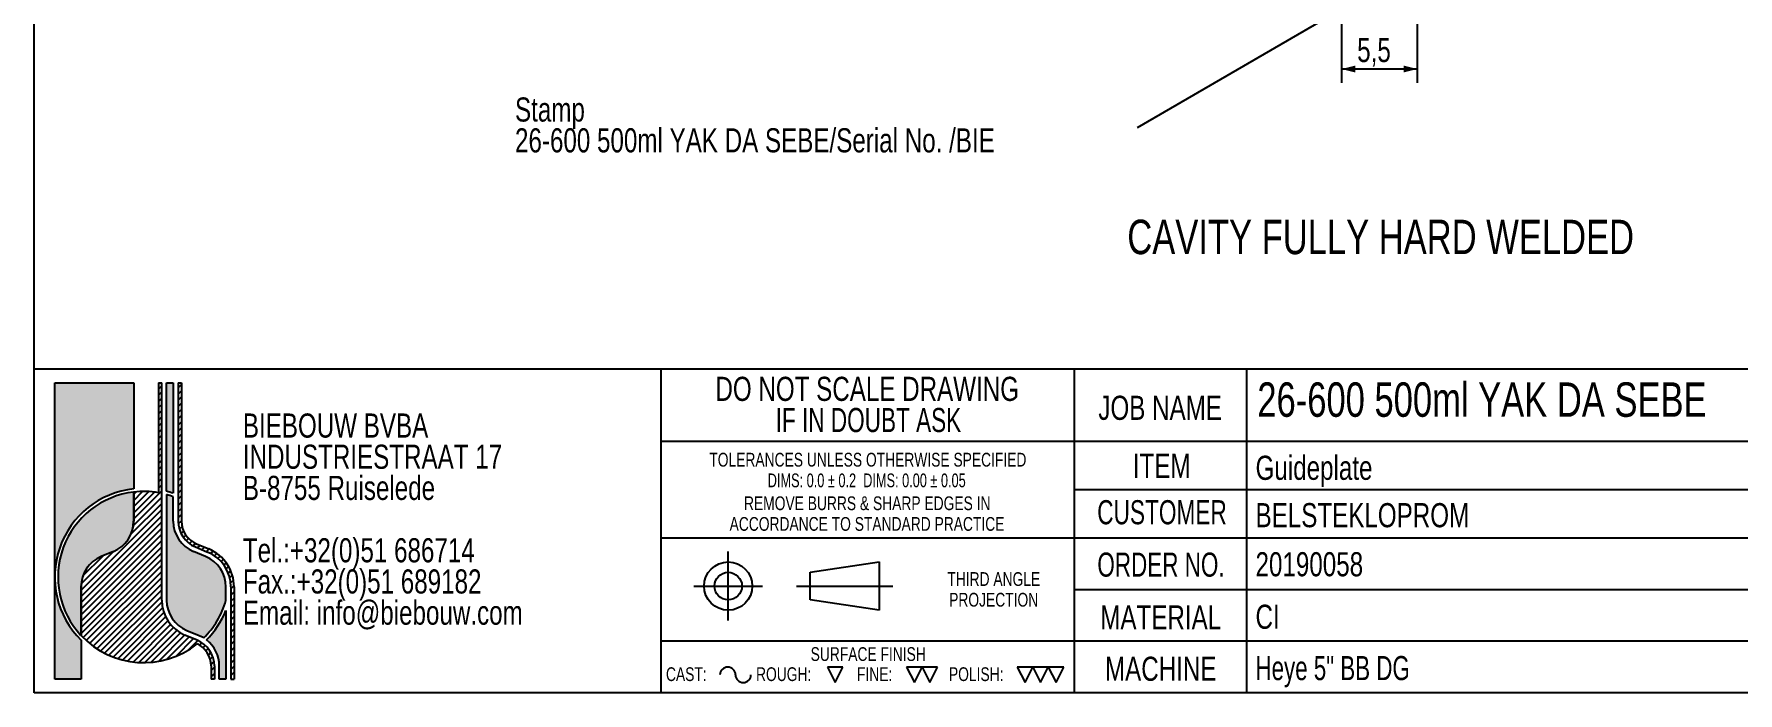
# Model space of a CAD drawing. Header units: millimetres. Extents: x 8 to 484, y -40 to 289.
# Drawn here: x 8 to 255.4, y 8 to 103.6 of the extents above; entities that cross this region are included whole.
import ezdxf

# ---------------------------------------------------------------- set-up
doc = ezdxf.new("R2010")
doc.units = ezdxf.units.MM
for name, color, linetype in [('DIMENSIONS', 2, 'Continuous'), ('HATCH', 3, 'Continuous'), ('TEXT', 2, 'Continuous')]:
    doc.layers.add(name, color=color, linetype=linetype)
doc.layers.add('OUTLINE', color=7, linetype='Continuous', lineweight=25)
doc.styles.add('SLDTEXTSTYLE0', font='TXT', dxfattribs={"width": 0.75})
doc.styles.add('SLDTEXTSTYLE2', font='TXT', dxfattribs={"width": 0.6923076923076923})
doc.styles.add('SLDTEXTSTYLE3', font='TXT', dxfattribs={"width": 0.7025307159329397})
doc.styles.add('SLDTEXTSTYLE4', font='TXT', dxfattribs={"width": 0.6968736703136285})
doc.styles.add('SLDTEXTSTYLE6', font='TXT', dxfattribs={"width": 0.7})
doc.styles.add('SLDTEXTSTYLE7', font='TXT', dxfattribs={"width": 0.6911764705882353})
doc.dimstyles.new('SLDDIMSTYLE11', dxfattribs={"dimtxt": 0.18, "dimasz": 2, "dimexe": 0, "dimexo": 0.0625, "dimgap": 0, "dimtad": 0, "dimtih": 1, "dimtoh": 1, "dimdec": 0, "dimrnd": 1e-09, "dimzin": 0, "dimdsep": 46, "dimtxsty": 'Standard', "dimsah": 1, "dimcen": 0.09, "dimadec": 0, "dimazin": 0, "dimtfac": 2, "dimtdec": 0, "dimtofl": 0, "dimtmove": 0, "dimatfit": 3, "dimfxl": 0, "dimfrac": 2, "dimtolj": 1, "dimtzin": 0, "dimarcsym": 0})
doc.dimstyles.new('SLDDIMSTYLE3', dxfattribs={"dimtxt": 3.5, "dimasz": 2, "dimexe": 0, "dimexo": 0.0625, "dimgap": 0.875, "dimtad": 1, "dimdec": 1, "dimlfac": 0.5, "dimrnd": 1e-09, "dimzin": 12, "dimdsep": 46, "dimtxsty": 'SLDTEXTSTYLE0', "dimsah": 1, "dimcen": 0.09, "dimadec": 0, "dimazin": 3, "dimtfac": 1, "dimtdec": 1, "dimtofl": 0, "dimtmove": 0, "dimatfit": 3, "dimfxl": 0, "dimfrac": 2, "dimtolj": 1, "dimtzin": 12, "dimarcsym": 0})

# ---------------------------------------------------------------- blocks, each defined once
blk = doc.blocks.new('SW_NOTE_0')
at = {"layer": 'TEXT', "color": 0, "char_height": 3.5, "attachment_point": 2}
for s, insert, style in [('DO NOT SCALE DRAWING', (28.71093750000001, 4.497652582159624), 'SLDTEXTSTYLE0'), ('IF IN DOUBT ASK', (28.89079850912093, -0.02804194829763434), 'SLDTEXTSTYLE6')]:
    blk.add_mtext(s, dxfattribs=dict(at, insert=insert, style=style))
blk = doc.blocks.new('SW_NOTE_0_1')
at = {"layer": 'TEXT', "color": 0, "char_height": 2, "attachment_point": 2}
for s, insert, style in [('TOLERANCES UNLESS OTHERWISE SPECIFIED', (27.09375, 2.570087189805503), 'SLDTEXTSTYLE0'), ('DIMS: 0.0 ± 0.2  DIMS: 0.00 ± 0.05', (26.93194648623468, -0.4299128362715288), 'SLDTEXTSTYLE7')]:
    blk.add_mtext(s, dxfattribs=dict(at, insert=insert, style=style))
blk = doc.blocks.new('SW_NOTE_0_2')
at = {"layer": 'TEXT', "color": 0, "char_height": 2, "attachment_point": 2, "style": 'SLDTEXTSTYLE0'}
for s, insert in [('REMOVE BURRS & SHARP EDGES IN', (21.78125, 2.570087189805503)), ('ACCORDANCE TO STANDARD PRACTICE', (21.7472258657217, -0.4299128362715288))]:
    blk.add_mtext(s, dxfattribs=dict(at, insert=insert))
blk = doc.blocks.new('SW_NOTE_0_3')
at = {"layer": 'TEXT', "color": 0, "char_height": 2, "attachment_point": 2, "style": 'SLDTEXTSTYLE0'}
for s, insert in [('THIRD ANGLE', (8.34375000000001, 2.5700871898055)), ('PROJECTION', (8.329166397452347, -0.4299128362715322))]:
    blk.add_mtext(s, dxfattribs=dict(at, insert=insert))
blk = doc.blocks.new('SW_NOTE_0_4')
at = {"layer": 'TEXT', "color": 0, "char_height": 3.5, "attachment_point": 1, "style": 'SLDTEXTSTYLE0'}
for s, insert in [('BIEBOUW BVBA', (0, 4.497652582159624)), ('INDUSTRIESTRAAT 17', (0, -0.02804194829763434)), ('B-8755 Ruiselede', (0, -4.553736478754892)), ('Tel.:+32(0)51 686714', (0, -13.60512553966941)), ('Fax.:+32(0)51 689182', (0, -18.13082007012667)), ('Email: info@biebouw.com', (0, -22.65651460058393))]:
    blk.add_mtext(s, dxfattribs=dict(at, insert=insert))
blk = doc.blocks.new('_D_3')
at = {"layer": 'DIMENSIONS'}
for p, q in [((197.8230320394256, 142.9636475415612), (197.8230320394255, 96.54561076728655)), ((208.8230320394256, 142.9636475415612), (208.8230320394254, 96.54561076728649)), ((208.8230320394254, 98.54561076728649), (197.8230320394255, 98.54561076728655))]:
    blk.add_line(p, q, dxfattribs=at)
for points in [[(197.8230320394255, 98.54561076728655), (199.8230320394255, 98.04561076728655), (199.8230320394255, 99.04561076728655)], [(208.8230320394254, 98.54561076728649), (206.8230320394254, 99.04561076728649), (206.8230320394254, 98.04561076728649)]]:
    blk.add_solid(points, dxfattribs=at)
at = {"layer": 'DIMENSIONS', "insert": (200.0910621515912, 103.0573476818654), "char_height": 3.5, "attachment_point": 1, "style": 'SLDTEXTSTYLE0'}
blk.add_mtext('5,5', dxfattribs=at)
blk = doc.blocks.new('SW_NOTE_0_6')
at = {"layer": 'TEXT', "color": 0, "char_height": 3.5, "attachment_point": 1, "style": 'SLDTEXTSTYLE0'}
for s, insert in [('Stamp', (-90.32022290124256, 4.428096817252314)), ('26-600 500ml YAK DA SEBE/Serial No. /BIE', (-90.32022290124256, -0.04412518729912662))]:
    blk.add_mtext(s, dxfattribs=dict(at, insert=insert))

msp = doc.modelspace()

# ---------------------------------------------------------------- hatches: boundary and pattern name
at = {"layer": 'HATCH'}
h = msp.add_hatch(color=256, dxfattribs=at)
edge = h.paths.add_edge_path(flags=0)
edge.add_arc((23.90000000065397, 24.81111111041016), 12.89999999999952, 96.37937020850609, 180, ccw=False)
edge.add_line((22.46666666730633, 37.63123418140686), (22.46666666730633, 52.99999999931021))
edge.add_line((22.46666666730633, 52.99999999931021), (11.00000000064333, 52.99999999931021))
edge.add_line((11.00000000064333, 52.99999999931021), (11.00000000064333, 24.81111111041016))
h = msp.add_hatch(dxfattribs=at)
h.set_pattern_fill('LINE', color=256, scale=0.2, angle=45.0000000000001, style=0)
h.set_pattern_definition([(45.0000000000001, (0, 0), (-0.4490128060534585, 0.4490128060534569), [])])
edge = h.paths.add_edge_path(flags=0)
edge.add_arc((19.60000000000581, 23.37777777777704), 4.77777777777909, 112.6198649480399, 179.9999999999979)
edge.add_line((14.82222222222672, 23.37777777777722), (14.82222222222672, 16.33139675533261))
edge.add_arc((23.90000000065698, 24.81111111041135), 12.42222222222299, 223.0490797958323, 308.8040060266)
edge.add_arc((30.11111111175219, 11.91111111039703), 3.583333333332251, 4.382627594168298e-11, 63.954669439262716, ccw=False)
edge.add_line((33.69444444508444, 11.91111111039982), (33.69444444508444, 9.999999999285835))
edge.add_line((33.69444444508444, 9.999999999285835), (34.17222222286212, 9.999999999285835))
edge.add_line((34.17222222286212, 9.999999999285835), (34.17222222286212, 11.91111111039981))
edge.add_arc((30.11111111175219, 11.91111111039703), 4.061111111109934, 3.922132985033251e-11, 67.38013505196741)
edge.add_line((31.67307692371704, 15.65982905911411), (29.90897435961748, 16.39487179416329))
edge.add_arc((32.02222222286068, 21.46666666597434), 5.494444444457391, 179.9999999999882, 247.3801350520693, ccw=False)
edge.add_line((26.52777777840329, 21.46666666597539), (26.5277777784031, 53.00000000008001))
edge.add_line((26.5277777784031, 53.00000000008001), (26.05000000055658, 53.00000000008001))
edge.add_line((26.05000000055658, 53.00000000008001), (26.05000000055658, 37.04586100394047))
edge.add_arc((23.90000000057053, 24.81111111113215), 12.42222222227219, 80.0332336998611, 96.62580956737716)
edge.add_line((22.46666666668136, 37.15036394481196), (22.46666666668136, 32.93333333333683))
edge.add_arc((17.6888888889033, 32.93333333333764), 4.777777777778049, 292.6198649480401, 359.9999999999903, ccw=False)
edge.add_line((19.52649572651022, 28.52307692308097), (17.7623931623985, 27.78803418803468))
h = msp.add_hatch(color=256, dxfattribs=at)
edge = h.paths.add_edge_path(flags=0)
edge.add_arc((23.90000000065397, 24.81111111041016), 12.90000000000006, 70.52877936558622, 74.97388624095942, ccw=False)
edge.add_line((28.20000000063751, 36.97334774682469), (28.20000000063751, 52.99999999930657))
edge.add_line((28.20000000063751, 52.99999999930657), (27.24444444508111, 52.99999999930657))
edge.add_line((27.24444444508111, 52.99999999930657), (27.24444444508111, 37.27003126257991))
h = msp.add_hatch(dxfattribs=at)
h.set_pattern_fill('ANSI31', color=256, scale=0.2, style=0)
h.set_pattern_definition([(45, (0, 0), (-0.4490128060534577, 0.4490128060534577), [])])
edge = h.paths.add_edge_path(flags=0)
edge.add_line((36.56111111176396, 23.37777777707824), (36.56111111176403, 9.999999999300753))
edge.add_line((36.56111111176403, 9.999999999300753), (37.03888888954184, 9.999999999300753))
edge.add_line((37.03888888954184, 9.999999999300753), (37.03888888954184, 23.37777777707824))
edge.add_arc((31.06666666731951, 23.37777777707824), 5.972222222222258, 0, 67.38013505195057)
edge.add_line((33.36367521432894, 28.89059828989842), (31.59957265022671, 29.62564102494112))
edge.add_arc((32.977777778415, 32.9333333326406), 3.583333333333473, 179.9999999999682, 247.38013505225211, ccw=False)
edge.add_line((29.39444444508153, 32.93333333264254), (29.39444444508153, 52.99999999930891))
edge.add_line((29.39444444508153, 52.99999999930891), (28.91666666730356, 52.99999999930891))
edge.add_line((28.91666666730356, 52.99999999930891), (28.91666666730356, 32.93333333264256))
edge.add_arc((32.977777778415, 32.9333333326406), 4.061111111111448, 179.9999999999723, 247.3801350522127)
edge.add_line((31.41581196646557, 29.18461538391546), (33.17991453056821, 28.4495726488727))
edge.add_arc((31.06666666731951, 23.37777777707824), 5.494444444444458, -7.958078640513122e-13, 67.38013505194903, ccw=False)
h = msp.add_hatch(color=256, dxfattribs=at)
edge = h.paths.add_edge_path(flags=0)
edge.add_arc((19.60000000000306, 23.37777777777972), 4.787777777778803, 112.6198649480391, 179.9999999999971, ccw=False)
edge.add_line((17.75854700854967, 27.79726495726796), (19.52264957266139, 28.53230769231426))
edge.add_arc((17.68888888890064, 32.93333333334015), 4.76777777777807, 292.6198649480409, 359.9999999999835)
edge.add_line((22.45666666667872, 32.93333333333871), (22.45666666667872, 37.14919823221511))
edge.add_arc((23.90000000065397, 24.81111111041016), 12.42222222222009, 96.67224550983134, 222.9814690215258)
edge.add_line((14.81222222222378, 16.34211471248352), (14.81222222222436, 23.37777777777989))
h = msp.add_hatch(color=256, dxfattribs=at)
edge = h.paths.add_edge_path(flags=0)
edge.add_line((28.20000000063757, 32.9333333326405), (28.20000000063757, 36.46536376506003))
edge.add_arc((23.90000000065397, 24.81111111041016), 12.42222222222223, 69.74775325789302, 74.38150172443385)
edge.add_line((27.24444444508121, 36.77465140149503), (27.24444444508121, 21.46666666597368))
edge.add_arc((32.02222222286068, 21.46666666597434), 4.77777777777947, 180.0000000000087, 247.3801350521217)
edge.add_line((30.18461538526561, 17.05641025571119), (31.94871794936806, 16.32136752066848))
edge.add_arc((30.11111111175219, 11.91111111039703), 4.777777777794988, 58.20753195091788, 67.38013505192811, ccw=False)
edge.add_arc((23.90000000065397, 24.81111111041016), 12.42222222222206, 314.6385798455286, 344.0576313943754)
edge.add_line((35.84444444509845, 21.39909530566264), (35.84444444509845, 23.37777777707824))
edge.add_arc((31.06666666731951, 23.37777777707824), 4.77777777777887, 0, 67.38013505196662)
edge.add_line((32.9042735049262, 27.78803418733583), (31.14017094082355, 28.52307692237816))
edge.add_arc((32.977777778415, 32.9333333326406), 4.777777777777437, 180.0000000000012, 247.3801350521577, ccw=False)
h = msp.add_hatch(color=256, dxfattribs=at)
edge = h.paths.add_edge_path(flags=0)
edge.add_arc((23.90000000065397, 24.81111111041016), 12.89999999999952, 180, 225.2750868449873, ccw=False)
edge.add_line((11.00000000064333, 24.81111111041016), (11.00000000064333, 9.999999999311743))
edge.add_line((11.00000000064333, 9.999999999311743), (14.82222222286387, 9.999999999311743))
edge.add_line((14.82222222286387, 9.999999999311743), (14.82222222286387, 15.64574419920316))
h = msp.add_hatch(color=256, dxfattribs=at)
edge = h.paths.add_edge_path(flags=0)
edge.add_arc((23.90000000065397, 24.81111111041016), 12.89999999999997, 315.0375474160751, 337.8083934337269, ccw=False)
edge.add_arc((30.11111111175219, 11.91111111039703), 4.77777777779506, 5.638867150992155e-11, 52.37874481329709, ccw=False)
edge.add_line((34.88888888954742, 11.91111111040181), (34.88888888954742, 9.999999999296712))
edge.add_line((34.88888888954742, 9.999999999296712), (35.84444444509881, 9.999999999296712))
edge.add_line((35.84444444509881, 9.999999999296712), (35.84444444509836, 19.93871468631034))

# ---------------------------------------------------------------- linework, layer by layer
at = {"layer": 'OUTLINE'}
for p, q in [((8.000000000000007, 8.000000000000007), (8.000000000000007, 289)), ((412, 55.00000000000016), (8.000000000000007, 55.00000000000016)), ((99.00000000000026, 55.00000000000016), (99.00000000000026, 8.000000000000451)), ((158.9999999999999, 55.00000000000016), (158.9999999999999, 8.000000000000451)), ((183.9999999999993, 55.00000000000016), (183.9999999999993, 8.000000000000451)), ((11.00000000064333, 52.99999999931021), (22.46666666730633, 52.99999999931021)), ((11.00000000064333, 9.999999999311743), (11.00000000064333, 52.99999999931021)), ((22.46666666730633, 52.99999999931021), (22.46666666730633, 37.63123418140686)), ((26.05000000055658, 53.00000000008001), (26.5277777784031, 53.00000000008001)), ((26.05000000055658, 53.00000000008001), (26.05000000055658, 37.04586100394047)), ((26.52777777840348, 21.46666666597539), (26.5277777784031, 53.00000000008001)), ((27.24444444508111, 52.99999999930657), (28.20000000063751, 52.99999999930657)), ((27.24444444508111, 37.27003126257991), (27.24444444508111, 52.99999999930657)), ((28.20000000063751, 52.99999999930657), (28.20000000063751, 36.97334774682469)), ((28.91666666730356, 52.99999999930891), (29.39444444508153, 52.99999999930891)), ((28.91666666730356, 52.99999999930891), (28.91666666730356, 32.93333333264256)), ((29.39444444508153, 52.99999999930891), (29.39444444508153, 32.93333333264254)), ((158.9999999999999, 44.50000000000021), (99.00000000000026, 44.50000000000021)), ((311.9999999999999, 44.50000000000021), (158.9999999999999, 44.50000000000021)), ((22.45666666667872, 37.14919823221511), (22.45666666667872, 32.93333333333871)), ((22.46666666668136, 37.15036394481196), (22.46666666668136, 32.93333333333683)), ((158.9999999999999, 37.49999999999964), (311.9999999999999, 37.49999999999964)), ((27.24444444508121, 36.77465140149503), (27.24444444508121, 21.46666666597368)), ((28.20000000063757, 32.9333333326405), (28.20000000063757, 36.46536376506003)), ((99.00000000000026, 30.49999999999997), (412, 30.49999999999997)), ((19.52264957266139, 28.53230769231425), (17.75854700854967, 27.79726495726796)), ((19.52649572651022, 28.52307692308097), (17.7623931623985, 27.78803418803468)), ((32.9042735049262, 27.78803418733582), (31.14017094082356, 28.52307692237815)), ((31.41581196646557, 29.18461538391546), (33.17991453056821, 28.4495726488727)), ((31.59957265022671, 29.62564102494112), (33.36367521432891, 28.89059828989836)), ((108.7756903829634, 18.50000000000041), (108.7756903829634, 28.50000000000019)), ((120.6745526674716, 25.50000000000008), (130.6745526674718, 27.00000000000014)), ((120.6745526674716, 21.50000000000007), (120.6745526674716, 25.50000000000008)), ((130.6745526674718, 27.00000000000014), (130.6745526674718, 20.00000000000002)), ((14.81222222222436, 23.37777777777989), (14.81222222222378, 16.34211471248352)), ((14.82222222222672, 23.37777777777722), (14.82222222222672, 16.33139675533261)), ((35.84444444509845, 21.39909530566264), (35.84444444509845, 23.37777777707824)), ((36.56111111176403, 23.37777777707824), (36.56111111176403, 9.999999999300753)), ((37.03888888954184, 23.37777777707824), (37.03888888954184, 9.999999999300753)), ((103.775690382963, 23.5000000000003), (113.7756903829633, 23.5000000000003)), ((118.6745526674713, 23.5000000000003), (132.6745526674716, 23.5000000000003)), ((158.9999999999999, 23.00000000000058), (311.9999999999999, 23.00000000000058)), ((35.84444444509836, 19.93871468631034), (35.84444444509881, 9.999999999296712)), ((130.6745526674718, 20.00000000000002), (120.6745526674716, 21.50000000000007)), ((14.82222222286387, 15.64574419920316), (14.82222222286387, 9.999999999311743)), ((31.67307692371704, 15.65982905911411), (29.90897435961748, 16.39487179416329)), ((30.18461538526561, 17.05641025571119), (31.94871794936806, 16.32136752066848)), ((311.9999999999999, 15.50000000000029), (99.00000000000026, 15.50000000000029)), ((14.82222222286387, 9.999999999311743), (11.00000000064333, 9.999999999311743)), ((33.69444444508444, 11.91111111039982), (33.69444444508444, 9.999999999285835)), ((34.17222222286212, 9.999999999285835), (33.69444444508444, 9.999999999285835)), ((34.17222222286212, 11.91111111039981), (34.17222222286212, 9.999999999285835)), ((34.88888888954742, 9.999999999296712), (34.88888888954742, 11.91111111040181)), ((35.84444444509881, 9.999999999296712), (34.88888888954742, 9.999999999296712)), ((36.56111111176403, 9.999999999300753), (37.03888888954184, 9.999999999300753)), ((125.4186458063629, 11.75000000000015), (123.1686458063633, 11.75000000000015)), ((123.1686458063633, 11.75000000000015), (124.2936458063638, 9.500000000000064)), ((124.2936458063638, 9.500000000000064), (125.4186458063629, 11.75000000000015)), ((136.9316093288405, 11.75000000000015), (134.6816093288408, 11.75000000000015)), ((134.6816093288408, 11.75000000000015), (135.8066093288413, 9.500000000000064)), ((135.8066093288413, 9.500000000000064), (136.9316093288405, 11.75000000000015)), ((139.181609328841, 11.75000000000015), (136.9316093288405, 11.75000000000015)), ((136.9316093288405, 11.75000000000015), (138.0566093288409, 9.500000000000064)), ((138.0566093288409, 9.500000000000064), (139.181609328841, 11.75000000000015)), ((152.9999999999996, 11.75000000000015), (150.75, 11.75000000000015)), ((150.75, 11.75000000000015), (151.875, 9.500000000000064)), ((151.875, 9.500000000000064), (152.9999999999996, 11.75000000000015)), ((155.2499999999997, 11.75000000000015), (152.9999999999996, 11.75000000000015)), ((152.9999999999996, 11.75000000000015), (154.1249999999997, 9.500000000000064)), ((154.1249999999997, 9.500000000000064), (155.2499999999997, 11.75000000000015)), ((157.4999999999998, 11.75000000000015), (155.2499999999997, 11.75000000000015)), ((155.2499999999997, 11.75000000000015), (156.3749999999998, 9.500000000000064)), ((156.3749999999998, 9.500000000000064), (157.4999999999998, 11.75000000000015)), ((412, 8.000000000000007), (8.000000000000007, 8.000000000000007))]:
    msp.add_line(p, q, dxfattribs=at)
for radius in [3.500000000000284, 1.999999999999787]:
    msp.add_circle((108.7756903829634, 23.5000000000003), radius, dxfattribs=at)
for centre, radius, start, end in [((23.90000000065397, 24.81111111041016), 12.89999999999953, 96.37937020850697, 225.2750868449881), ((23.90000000065397, 24.81111111041016), 12.4222222222203, 96.67224550983134, 222.9814690215258), ((23.90000000057053, 24.81111111113215), 12.42222222227219, 80.0332336998611, 96.62580956737716), ((23.90000000065397, 24.81111111041016), 12.90000000000008, 70.52877936558697, 74.97388624096017), ((23.90000000065397, 24.81111111041016), 12.42222222222225, 69.74775325789302, 74.38150172443385), ((17.68888888890064, 32.93333333334015), 4.76777777777809, 292.6198649480409, 359.9999999999835), ((17.6888888889033, 32.93333333333764), 4.777777777778052, 292.6198649480409, 359.9999999999911), ((32.977777778415, 32.9333333326406), 4.777777777777438, 180.000000000002, 247.3801350521587), ((32.977777778415, 32.9333333326406), 4.061111111111448, 179.9999999999723, 247.3801350522127), ((32.977777778415, 32.9333333326406), 3.583333333333474, 179.999999999969, 247.380135052253), ((19.60000000000306, 23.37777777777972), 4.787777777778912, 112.6198649480399, 179.9999999999979), ((19.60000000000581, 23.37777777777704), 4.777777777779091, 112.6198649480399, 179.9999999999979), ((31.06666666731951, 23.37777777707824), 4.777777777778937, 0, 67.38013505196658), ((31.06666666731951, 23.37777777707824), 5.494444444444525, 0, 67.38013505194986), ((31.06666666731951, 23.37777777707824), 5.972222222222328, 0, 67.38013505195053), ((32.02222222286068, 21.46666666597434), 5.494444444457578, 179.999999999989, 247.3801350520702), ((32.02222222286068, 21.46666666597434), 4.77777777777947, 180.0000000000087, 247.3801350521218), ((23.90000000065397, 24.81111111041016), 12.42222222222206, 314.6385798455279, 344.0576313943754), ((23.90000000065397, 24.81111111041016), 12.89999999999997, 315.0375474160752, 337.8083934337278), ((23.90000000065698, 24.81111111041135), 12.42222222222299, 223.0490797958323, 308.8040060266), ((30.11111111175219, 11.91111111039703), 4.061111111109934, 3.922132985033251e-11, 67.38013505196741), ((30.11111111175219, 11.91111111039703), 3.583333333332249, 4.462125905486018e-11, 63.95466943926355), ((30.11111111175219, 11.91111111039703), 4.777777777795132, 58.20753195091871, 67.38013505192896), ((30.11111111175219, 11.91111111039703), 4.777777777795229, 5.721803078654379e-11, 52.37874481329795), ((108.7083627971968, 10.62500000000011), 1.125000000000043, 0, 180), ((110.9583627971965, 10.62500000000011), 1.125000000000043, 180, 0)]:
    msp.add_arc(centre, radius, start, end, dxfattribs=at)

# ---------------------------------------------------------------- block references
at = {"layer": 'TEXT'}
for name, p in [('SW_NOTE_0_6', (168.1445211389129, 89.99137187230373)), ('SW_NOTE_0', (100.2468611209744, 49.38226448464814)), ('SW_NOTE_0_4', (38.31160759143354, 44.05647200903454)), ('SW_NOTE_0_1', (101.9558864741677, 40.27512196689556)), ('SW_NOTE_0_2', (107.1794997065419, 33.95369339546703)), ('SW_NOTE_0_3', (138.9888554330497, 22.95369339546702))]:
    msp.add_blockref(name, p, dxfattribs=at)

# ---------------------------------------------------------------- texts
for s, insert, char_height, attachment_point, style in [('CAVITY FULLY HARD WELDED', (166.7193881919294, 76.67694956098224), 5, 1, 'SLDTEXTSTYLE0'), ('26-600 500ml YAK DA SEBE', (185.5960759696961, 53.07133401508387), 5, 1, 'SLDTEXTSTYLE0'), ('JOB NAME', (171.4869663774124, 51.12779620774447), 3.5, 2, 'SLDTEXTSTYLE0'), ('ITEM', (171.7190840936354, 42.70142053750304), 3.5, 2, 'SLDTEXTSTYLE0'), ('Guideplate', (185.3356476726977, 42.42155950081495), 3.5, 1, 'SLDTEXTSTYLE0'), ('CUSTOMER', (171.755512514175, 35.97384856720033), 3.5, 2, 'SLDTEXTSTYLE3'), ('BELSTEKLOPROM', (185.3356476726979, 35.54554165984559), 3.5, 1, 'SLDTEXTSTYLE0'), ('ORDER NO.', (171.6076364087599, 28.37054846677256), 3.5, 2, 'SLDTEXTSTYLE4'), ('20190058', (185.3356476726978, 28.42402081805539), 3.5, 1, 'SLDTEXTSTYLE0'), ('MATERIAL', (171.5708199947229, 20.70349958049209), 3.5, 2, 'SLDTEXTSTYLE0'), ('CI', (185.3285701968923, 20.80280534247013), 3.5, 1, 'SLDTEXTSTYLE0'), ('SURFACE FINISH', (129.1010282843464, 14.6361651466531), 2, 2, 'SLDTEXTSTYLE0'), ('MACHINE', (171.5683901741257, 13.25378664962611), 3.5, 2, 'SLDTEXTSTYLE0'), ('Heye 5" BB DG', (185.3285701968922, 13.3530924116041), 3.5, 1, 'SLDTEXTSTYLE2'), ('CAST:', (99.74144781569866, 11.7193822287378), 2, 1, 'SLDTEXTSTYLE0'), ('ROUGH:', (112.8177506495296, 11.7193822287378), 2, 1, 'SLDTEXTSTYLE0'), ('FINE:', (127.4722044600889, 11.71938222873778), 2, 1, 'SLDTEXTSTYLE0'), ('POLISH:', (140.8244601770984, 11.71938222873781), 2, 1, 'SLDTEXTSTYLE0')]:
    msp.add_mtext(s, dxfattribs=dict(at, insert=insert, char_height=char_height, attachment_point=attachment_point, style=style))

# ---------------------------------------------------------------- dimensions: what is measured, and where the dimension line sits
at = {"layer": 'DIMENSIONS'}
dim = msp.add_linear_dim(base=(197.8230320394255, 98.54561076728655), p1=(208.8230320394256, 143.9636475415612), p2=(197.8230320394256, 143.9636475415612), dimstyle='SLDDIMSTYLE3', dxfattribs=at)
dim.commit()
dim.dimension.update_dxf_attribs({"geometry": '_D_3', "text_midpoint": (203.3230320394255, 98.54561076728652), "dimtype": 160})

# ---------------------------------------------------------------- leaders
at = {"layer": 'TEXT'}
msp.add_leader([(203.5680226632461, 110.5636475415612), (168.1445211389129, 89.99137187230373)], dimstyle='SLDDIMSTYLE11', dxfattribs=at)

doc.saveas('drawing.dxf')
